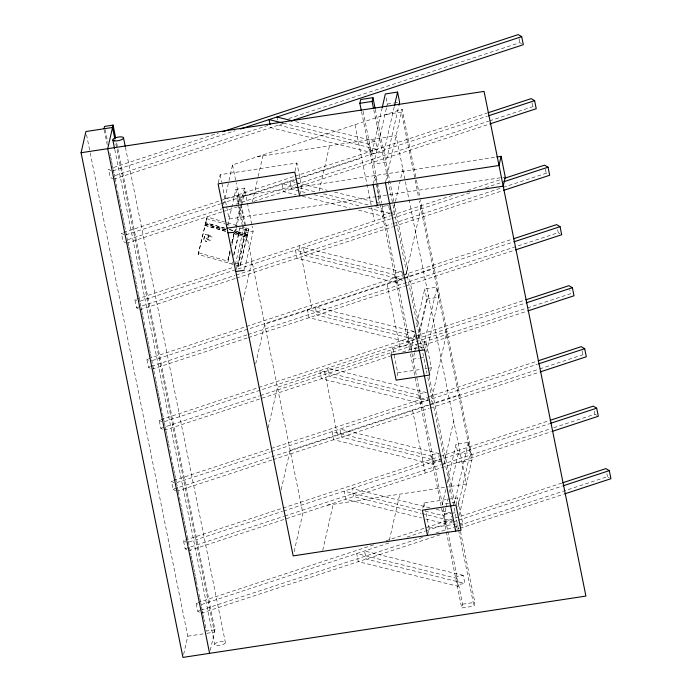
<?xml version="1.0" encoding="UTF-8"?>
<svg xmlns="http://www.w3.org/2000/svg" width="692" height="692" viewBox="0 0 692 692"><rect width="100%" height="100%" fill="white"/><g stroke="black" fill="none" stroke-linecap="round" stroke-linejoin="round"><path stroke-width="0.52" stroke-dasharray="3.46 2.59" d="M227.832 262.796L198.18 254.414L207.046 216.985L224.537 222.002M198.18 254.414L205.446 224.052L225.964 230.055M205.809 222.426L207.046 216.985M218.317 182.818L220.16 174.695L296.894 163.018L301.677 186.71L299.835 194.833M223.559 204.477L228.749 181.641M228.983 180.595L232.547 164.895L402.113 109.224L416.221 179.09M227.729 225.142L235.851 189.392L244.388 188.094L251.853 225.099M238.403 202.047L239.276 198.215L361.656 158.035M229.995 250.928L227.651 261.213L230.038 250.824M231.863 242.702L233.965 233.446M231.907 242.598L234.017 233.334M235.808 225.843L240.098 206.969M241.05 202.773L244.388 188.094M230.177 252.511L227.789 262.899L231.993 263.981M231.759 245.418L234.328 234.104M236.327 228.386L241.352 206.268M241.586 205.221L244.7 191.528L242.235 195.836M233.637 255.262L238.593 233.559L235.055 232.538M239.994 227.4L238.965 231.932M232.46 261.931L231.941 264.093L234.969 264.967M234.043 254.838L238.48 235.297M235.315 264.733L243.195 230.038L242.364 225.912M236.266 269.447L244.605 232.746L235.851 189.392M237.936 265.866L246.24 229.303M252.407 202.047L257.978 177.507M258.211 176.477L263.124 154.861M238.031 266.351L246.395 229.554L239.51 195.481L236.318 195.966L242.157 224.874M246.56 237.615L240.02 266.411L248.886 228.991L243.843 227.538M248.886 228.991L246.932 235.989L238.904 233.567M244.561 269.197L253.134 231.448L252.07 226.163M243.013 300.735L251.992 261.221M183.631 654.372L187.766 636.199L90.168 152.69M295.052 171.14L296.894 163.018M255.737 363.741L264.707 324.237L434.273 268.557M210.281 650.316L214.944 629.789L116.49 142.042M319.246 190.897L329.496 145.813M268.219 427.786L277.431 387.243L446.997 331.572L430.995 401.991M281.168 489.754L290.147 450.25L428.945 404.682M370.54 152.326L368.914 144.265L369.338 142.379L375.67 141.419L377.296 149.481L370.973 150.441L370.54 152.326L270.702 127.648L270.295 125.633M382.209 107.632L371.682 153.97L383.939 152.11L394.224 106.819M386.395 108.237L373.715 164.056L385.972 162.188L398.653 106.369M386.638 107.182L387.356 104.025L385.928 96.966M373.377 183.639L375.22 175.517L379.389 196.182L378.005 202.272M294.126 551.723L302.862 513.256L236.119 182.601M385.643 181.745L402.113 109.224M358.499 210.178L383.463 216.345L381.837 208.283L382.261 206.398L388.584 205.429L386.508 204.918M383.463 216.345L383.887 214.459L390.219 213.499L389.812 211.484M392.606 214.018L395.218 202.496M395.461 201.45L402.83 168.995M322.732 550.374L333.44 503.222M395.262 274.819L295.423 250.132L297.058 258.202L396.897 282.881L395.262 274.819L395.694 272.933L402.017 271.965L402.632 274.992M396.897 282.881L397.32 280.995L402.588 280.191M405.797 274.932L421.558 205.55M391.041 354.944L392.684 347.687L415.771 344.175M397.07 375.998L397.77 372.893L392.684 347.687M407.268 334.297L407.7 332.411L414.024 331.451L415.65 339.512L409.327 340.473L408.903 342.358L309.056 317.68L307.43 309.618L407.268 334.297L408.903 342.358M414.404 334.305L411.057 349.045L423.314 347.176L436.955 287.154L424.698 289.014L416.082 326.927M414.525 352.808L413.089 359.131L419.222 358.197M414.767 351.752L416.446 344.382M417.873 338.068L426.73 299.1L424.698 289.014M418.513 337.938L428.27 295.008M424.611 349.832L426.263 342.575L419.966 343.535M426.549 351.994L438.988 297.231L436.955 287.154M419.594 395.34L319.756 370.661L321.382 378.723L421.22 403.401L419.594 395.34L420.018 393.454L426.35 392.494L327.601 368.083L329.228 376.145L427.976 400.556L426.955 395.513M389.345 540.244L399.812 494.174M421.22 403.401L421.653 401.516L427.976 400.556M430.64 370.886L431.35 367.781L426.263 342.575M431.903 456.331L332.065 431.652L333.691 439.714L433.529 464.393L431.903 456.331L432.336 454.445L438.659 453.485L339.91 429.075L341.545 437.136L440.285 461.547L438.858 454.488M422.847 508.118L424.023 502.937L457.602 497.833L462.688 523.031L461.979 526.145M433.529 464.393L433.962 462.507L440.285 461.547M427.699 534.362L429.109 528.143L425.295 509.243M443.71 464.998L453.701 421.03M445.743 489.555L442.396 504.295L448.52 503.369M447.179 483.232L456.037 444.273L468.294 442.404L470.326 452.49L457.646 508.3M425.779 518.991L445.536 523.879L443.909 515.808L444.342 513.922L450.665 512.962L436.116 509.364M445.864 508.058L444.428 514.381L450.561 513.447M446.106 507.011L448.018 498.586M449.454 492.263L458.069 454.35L456.037 444.273M445.536 523.879L445.968 521.993L452.291 521.024L451.271 515.99M468.294 442.404L454.653 502.435L449.541 503.214M455.95 505.082L457.602 497.833M456.435 528.005L457.62 522.771M459.289 515.445L472.428 457.585L420.494 200.256M456.512 578.261L456.945 576.375L463.268 575.415L464.894 583.486L458.571 584.446L458.147 586.332L358.309 561.644L356.674 553.583L456.512 578.261L458.147 586.332M460.509 531.456L474.816 602.343L473.959 606.106L461.702 607.974L462.559 604.202L381.837 204.278M236.655 225.48L225.566 222.296M238.238 233.498L235.635 232.624M238.653 233.29L238.904 232.175L235.367 231.163M238.792 233.922L238.541 235.038L246.672 237.244L238.593 234.925M239.207 233.732L247.234 236.162M113.618 167.455L218.378 133.063M112.952 170.846L235.159 130.719M115.253 175.517L268.271 125.278M288.806 118.531L519.882 42.662L521.604 43.682M113.549 179.245L285.061 122.934M123.461 232.477L219.995 200.784M221.025 200.446L293.944 176.512M294.965 176.175L487.012 113.116M125.875 234.856L220.359 203.837M221.379 203.5L487.376 116.17M128.176 239.536L221.63 208.854M236.007 204.131L295.57 184.574M296.6 184.236L488.647 121.178M489.668 120.84L532.805 106.68L534.527 107.701M126.472 243.264L221.985 211.899M223.014 211.562L237.391 206.847M253.817 201.45L490.031 123.894M138.184 308.779L136.471 307.758L134.836 299.697L233.429 267.32M239.588 265.296L390.556 215.731M391.585 215.394L455.258 194.487M467.584 190.438L500.446 179.652M140.329 301.055L390.919 218.784M391.94 218.447L472.048 192.142M485.395 187.766L500.8 182.705M136.471 307.758L235.055 275.39M236.084 275.053L392.182 223.793M393.212 223.464L502.072 187.714M503.101 187.376L546.23 173.216L547.952 174.237M139.905 309.8L235.418 278.435M236.439 278.106L392.546 226.846M393.566 226.509L502.427 190.767M150.19 368.256L148.477 367.236L146.842 359.174L245.435 326.806M246.464 326.468L402.562 275.208M403.592 274.871L512.452 239.129M152.335 360.541L402.926 278.262M403.946 277.925L512.807 242.183M148.477 367.236L150.527 366.561M151.557 366.224L247.061 334.867M248.091 334.53L558.236 232.702L559.958 233.714M151.911 369.277L247.425 337.921M248.445 337.584L404.552 286.332M405.573 285.995L514.433 250.253M162.516 429.3L160.795 428.279L159.169 420.217L257.761 387.849M258.782 387.511L414.889 336.251M415.909 335.914L524.77 300.172M164.661 421.584L415.243 339.305M416.273 338.968L525.133 303.226M160.795 428.279L259.388 395.911M260.408 395.573L416.515 344.322M417.544 343.985L526.404 308.243M527.425 307.905L570.563 293.737L569.75 289.706M164.229 430.32L390.167 356.138M402.493 352.09L416.869 347.367M417.899 347.029L526.759 311.288M173.536 480.533L427.198 397.243M428.227 396.905L537.087 361.163M176.97 482.575L270.425 451.885M271.454 451.547L537.442 364.217M429.966 404.344L459.713 394.578M174.055 482.739L171.478 481.208L173.104 489.27L428.824 405.313M429.853 404.976L538.713 369.234M539.743 368.897L582.872 354.737L584.593 355.749M176.546 491.311L272.051 459.955M273.08 459.618L429.178 408.367M430.208 408.029L539.068 372.287M186.831 549.768L185.11 548.756L183.484 540.686L439.204 456.729M440.233 456.391L549.093 420.649M188.977 542.052L282.431 511.371M283.46 511.033L549.448 423.694M185.11 548.756L283.703 516.379M284.732 516.042L440.83 464.79M441.859 464.453L549.69 429.049M553.799 427.699L594.878 414.214L596.599 415.235M188.553 550.789L551.074 431.765M199.434 612.23L197.722 611.209L196.087 603.139L373.758 544.803M386.084 540.763L561.696 483.103M201.58 604.505L390.548 542.459M406.983 537.07L425.468 530.998M426.488 530.66L452.17 522.235M453.191 521.898L457.3 520.548M458.329 520.211L562.051 486.156M197.722 611.209L199.772 610.534M200.801 610.197L423.651 537.027M435.977 532.978L607.489 476.667L609.202 477.688M201.156 613.242L440.441 534.682M456.876 529.285L458.926 528.61M459.955 528.273L563.686 494.218M387.356 104.025L393.48 103.091M394.501 102.935L397.571 102.468M386.248 114.431L401.455 112.121L418.548 196.805M257.139 156.825L396.101 135.675L466.425 484.037L446.331 487.09M224.943 198.388L298.659 187.169M299.714 187.004L495.766 157.17M376.249 196.658L229.113 219.053L221.864 183.146M377.261 196.502L505.264 177.022M243.195 230.038L246.395 229.554M244.605 232.746L253.134 231.448M426.73 299.1L438.988 297.231M420.243 358.041L424.326 357.418M397.77 372.893L420.857 369.381M425.052 368.741L427.154 368.421M428.201 368.256L431.35 367.781M458.069 454.35L470.326 452.49M456.564 462.792L471.771 460.483L419.404 201.035M327.454 505.186L445.276 487.254M451.582 513.291L455.665 512.668M429.109 528.143L462.688 523.031M214.944 629.789L206.415 631.087L204.071 619.444M187.766 636.199L203.751 633.768M206.943 633.275L214.408 632.142L115.529 142.284M462.559 604.202L474.816 602.343M210.783 240.15C209.356 240.825 203.327 238.472 206.692 238.524L206.501 238.922L210.852 239.865M295.631 121.628L375.67 141.419M283.633 123.185L368.914 144.265M278.547 125.07L377.296 149.481M295.043 182.307L289.844 181.019L291.47 189.089L307.066 192.938M296.081 182.567L327.264 190.274M334.539 192.073L375.073 202.09M376.119 202.349L380.271 203.379M298.633 187.714L281.999 183.596L283.625 191.667L296.107 194.746M299.679 187.973L316.313 192.082M323.596 193.881L368.317 204.936M375.592 206.735L381.837 208.283M314.341 194.737L361.112 206.303M368.386 208.102L390.219 213.499M302.343 196.294L350.187 208.119M402.017 271.965L303.278 247.563L304.904 255.625L402.606 279.776M414.024 331.451L315.284 307.04L316.91 315.102L415.65 339.512M429.879 507.824L351.917 488.552L353.543 496.622L421.108 513.317M421.03 510.151L344.071 491.13L345.697 499.192L421.618 517.962M425.191 511.18L443.909 515.808M422.146 513.576L452.291 521.024M463.268 575.415L364.528 551.005L366.154 559.075L464.894 583.486M206.32 218.551L224.839 223.862M225.869 224.156L231.016 225.635M248.16 230.557L240.141 228.126L238.852 233.671L247.286 236.05M225.298 228.273L205.706 222.781L225.255 228.386M229.415 229.459L233.533 230.635M247.598 234.674L239.467 232.46L247.546 234.778M229.363 229.571L233.481 230.747M235.315 231.275L238.852 232.287M205.135 223.879L227.772 230.367M205.091 223.992L227.72 230.479M235.003 232.65L238.541 233.662M204.832 225.246L226.431 231.439M234.441 233.732L237.979 234.752L234.389 233.844M204.78 225.35L226.379 231.552M212.21 237.079C203.535 235.107 207.185 233.801 212.271 236.794M198.898 252.848L227.703 261.109M235.695 263.401L240.738 264.846M235.981 265.252L239.008 266.126M111.066 170.673L108.488 169.142L110.114 177.204L112.692 178.735M123.989 234.683L121.411 233.152L123.038 241.223L125.615 242.754M134.836 299.697L136.558 300.709M146.842 359.174L148.564 360.195M159.169 420.217L161.746 421.748M173.104 489.27L175.681 490.801M183.484 540.686L186.061 542.217M196.087 603.139L197.808 604.159M519.069 38.631L519.882 42.662M531.992 102.65L532.805 106.68M545.417 169.185L546.23 173.216M557.631 229.675L558.236 232.702M582.058 350.697L582.872 354.737M594.272 411.186L594.878 414.214M606.875 473.639L607.489 476.667M416.428 180.145L420.278 199.201M375.298 109.301L393.878 201.355M394.094 202.41L423.565 348.413M429.118 375.92L455.059 504.451M373.801 109.898L426.981 373.343M427.829 377.581L458.372 528.87M458.588 529.934L473.959 606.106M388.792 206.441L389.605 210.472M402.83 276.004L403.445 279.023M363.041 111.17L377.348 182.057M377.564 183.112L381.621 203.214M361.544 111.767L375.851 182.653M376.067 183.709L379.908 202.756M380.124 203.811L409.595 349.815M410.451 354.053L446.115 530.738M446.331 531.793L461.702 607.974M354.935 124.716L374.381 221.042M387.096 284.049L399.812 347.055M412.536 410.071L425.251 473.077M424.023 502.937L425.087 508.188M277.129 118.012L277.535 120.027M299.186 245.729L311.902 308.736M324.617 371.751L337.341 434.758M232.547 164.895L235.911 181.555M220.16 174.695L221.648 182.091M125.416 147.284L225.367 642.436M114.777 149.55L214.728 644.702M105.184 129.586L107.753 142.284M109.89 152.863L110.53 156.037M110.737 157.101L111.377 160.267M111.594 161.331L112.234 164.506M112.45 165.561L113.09 168.736M113.306 169.791L113.946 172.965M114.154 174.029L114.794 177.195M115.01 178.259L117.363 189.893M117.571 190.957L118.211 194.123M118.427 195.187L119.067 198.362M119.284 199.417L119.924 202.592M120.14 203.647L120.988 207.885M121.204 208.941L121.844 212.115M122.06 213.171L122.7 216.345M122.916 217.4L123.557 220.575M123.764 221.639L124.404 224.813M124.621 225.869L127.821 241.742M128.037 242.797L128.677 245.971M128.894 247.027L129.534 250.201M129.75 251.257L130.39 254.431M130.598 255.495L131.246 258.67M131.454 259.725L132.094 262.899M132.31 263.955L135.511 279.827M135.727 280.883L136.367 284.057M136.584 285.113L138.288 293.581M138.504 294.636L139.144 297.811M139.36 298.875L140 302.041M140.208 303.105L140.857 306.279M141.064 307.334L141.704 310.509M141.921 311.564L142.561 314.739M142.777 315.803L145.121 327.437M145.337 328.492L145.977 331.667M146.194 332.731L146.834 335.897M147.05 336.961L147.69 340.135M147.898 341.191L148.538 344.365M148.754 345.42L149.394 348.595M149.61 349.659L150.25 352.825M150.467 353.889L153.667 369.762M153.883 370.817L155.588 379.277M155.804 380.34L156.444 383.515M156.66 384.57L157.3 387.745M157.508 388.8L158.148 391.975M158.364 393.03L159.004 396.205M159.221 397.269L159.861 400.443M160.077 401.498L163.277 417.371M163.494 418.426L164.134 421.601M164.341 422.656L164.981 425.831M165.198 426.886L165.838 430.061M166.054 431.125L166.694 434.299M166.91 435.355L167.55 438.529M167.758 439.584L168.398 442.759M168.614 443.814L170.967 455.457M171.175 456.512L172.888 464.981M173.104 466.036L173.744 469.211M173.951 470.266L174.592 473.44M174.808 474.504L175.448 477.67M175.664 478.734L176.304 481.909M176.521 482.964L177.161 486.139M177.368 487.194L178.008 490.368M178.225 491.432L181.425 507.297M181.641 508.361L182.281 511.535M182.498 512.59L183.138 515.765M183.354 516.82L183.994 519.995M184.202 521.05L184.85 524.225M185.058 525.289L185.698 528.463M185.914 529.518L191.035 554.906M191.251 555.97L191.892 559.145M192.108 560.2L192.748 563.374M192.964 564.43L193.604 567.604M193.812 568.66L194.461 571.834M194.668 572.898L195.308 576.073M195.525 577.128L196.165 580.303M196.381 581.358L198.725 593.001M198.941 594.056L199.581 597.231M199.798 598.286L200.438 601.46M200.654 602.516L201.294 605.69M201.502 606.754L202.142 609.929M202.358 610.984L202.998 614.159M203.214 615.214L203.855 618.389M104.224 129.828L107.217 144.637M86.535 134.698L89.951 151.626M204.512 236.266L203.543 240.557L206.709 241.465L203.708 240.202L204.512 236.266M208.577 235.254L207.6 239.544L208.742 234.899L205.403 234.346L208.577 235.254M216.657 645.575A5.441 1.782 -11.4 0 0 225.315 642.911A5.441 1.782 -11.4 0 0 218.153 642.211A5.441 1.782 -11.4 0 0 216.657 645.575"/><path stroke-width="1.04" d="M81.076 152.733L484.063 91.405L585.925 596.072L182.947 657.4L81.076 152.733L85.894 131.532L112.536 127.475L114.889 139.109M104.008 128.773L104.544 126.411L113.073 125.114L115.633 137.812M113.073 125.114L107.718 148.676L209.59 653.343M361.328 110.711L359.84 103.298L360.696 99.536L372.945 97.667L375.081 108.246M373.377 107.788L372.088 101.439L372.945 97.667M382.209 107.632L385.323 93.948L397.571 92.079L399.613 102.156L398.895 105.322M394.466 105.772L397.571 92.079M496.83 157.006L501.094 156.357L499.018 165.5L222.867 207.522M236.084 229.441L233.931 232.391L227.962 232.763M222.478 131.714L518.256 34.6L521.69 36.641L523.316 44.703L291.22 120.91M240.297 129.032L521.69 36.641M488.042 112.779L531.179 98.619L534.613 100.66L536.239 108.722L490.031 123.894M488.396 115.832L534.613 100.66M504.554 178.302L544.604 165.154L548.047 167.196L549.673 175.258L503.456 190.43M503.88 181.693L548.047 167.196M513.481 238.792L556.61 224.632L560.053 226.673L561.679 234.735L515.462 249.916M513.836 241.845L560.053 226.673M525.799 299.835L568.936 285.675L572.37 287.716L573.997 295.778L527.788 310.95M526.154 302.888L572.37 287.716M538.108 360.826L581.245 346.666L584.679 348.707L586.314 356.769L540.097 371.95M538.471 363.88L584.679 348.707M550.114 420.312L593.252 406.143L596.686 408.185L598.321 416.255L552.104 431.427M550.477 423.357L596.686 408.185M562.726 482.765L605.855 468.605L609.297 470.638L610.924 478.708L564.707 493.88M563.08 485.819L609.297 470.638M359.84 103.298L372.088 101.439M227.037 228.196L503.188 186.165L505.264 177.022L501.094 156.357M235.79 271.541L244.319 270.243M276.921 117.009L292.517 120.858M282.596 122.925L269.076 119.586L270.088 124.621M385.401 182.792L455.717 531.153M373.144 184.652L377.313 205.325M427.466 535.4L422.38 510.194L455.95 505.082L461.036 530.288L293.183 555.884L218.084 183.83L294.818 172.152L299.601 195.845M237.936 265.866L238.031 266.351M123.496 137.76L125.2 146.228M112.857 140.026L114.561 148.495M424.611 349.832L391.041 354.944L396.127 380.142L429.697 375.038L424.611 349.832M114.785 140.909A5.441 1.782 -11.4 0 0 123.453 138.244A5.441 1.782 -11.4 0 0 116.282 137.535A5.441 1.782 -11.4 0 0 114.785 140.909"/></g></svg>
